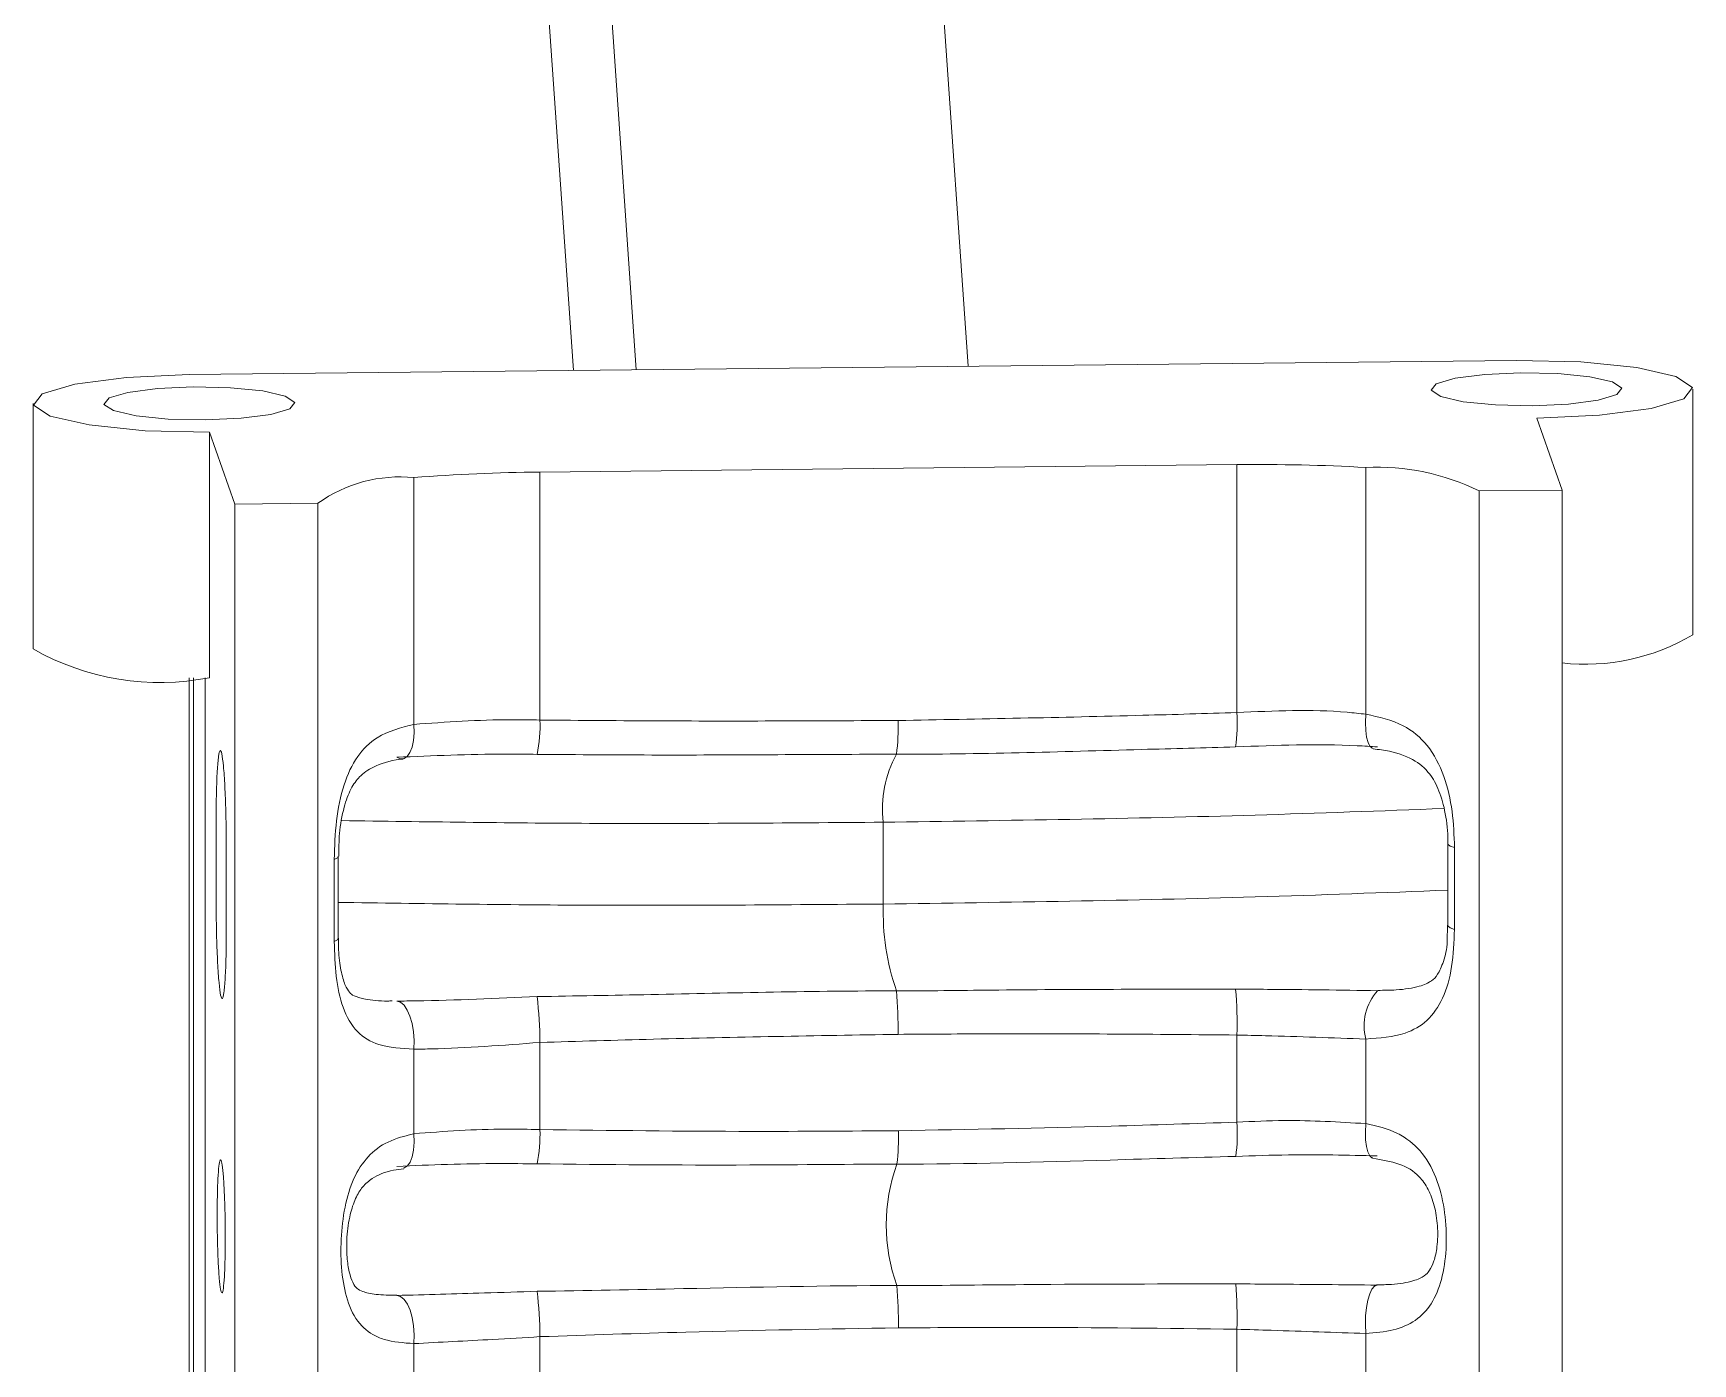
# Model space of a CAD drawing. Header units: millimetres. Extents: x 0 to 1189, y 0 to 841.
# Drawn here: x 293.448 to 297.442, y 564.15 to 567.352 of the extents above; entities that cross this region are included whole.
import ezdxf

# ---------------------------------------------------------------- set-up
doc = ezdxf.new("R2010")
doc.units = ezdxf.units.MM
doc.layers.get('0').update_dxf_attribs({"lineweight": 18})

msp = doc.modelspace()

# ---------------------------------------------------------------- linework, layer by layer
at = {"color": 7, "linetype": 'Continuous', "lineweight": 15}
for p, q in [((294.7485, 566.5403), (294.6606, 567.8085)), ((294.8118, 567.8101), (294.8998, 566.5419)), ((295.6103, 567.8186), (295.6983, 566.5504)), ((293.8239, 566.5304), (297.0179, 566.5644)), ((297.4423, 565.9042), (297.4423, 566.4951)), ((293.4483, 566.4611), (293.4483, 565.8702)), ((297.0668, 566.4257), (297.1279, 566.2524)), ((293.9338, 566.2185), (293.8727, 566.3918)), ((293.8727, 565.8009), (293.8727, 566.3918)), ((296.345, 566.3137), (294.6678, 566.2959)), ((296.345, 565.7169), (296.345, 566.3137)), ((294.3646, 565.6886), (294.3646, 566.2825)), ((294.6678, 565.699), (294.6678, 566.2959)), ((296.6553, 565.7129), (296.6553, 566.3069)), ((297.1279, 566.2524), (296.9282, 566.2503)), ((296.9282, 560.7354), (296.9282, 566.2503)), ((297.1279, 560.7375), (297.1279, 566.2524)), ((294.1335, 566.2206), (293.9338, 566.2185)), ((293.9338, 560.7035), (293.9338, 566.2185)), ((294.1335, 560.7057), (294.1335, 566.2206)), ((293.8239, 564.0684), (293.8239, 565.8009)), ((293.8343, 564.039), (293.8343, 565.8008)), ((293.8624, 565.8008), (293.8624, 563.9592)), ((293.8886, 565.2634), (293.8886, 565.4604)), ((295.4942, 565.4531), (295.4942, 565.2561)), ((296.8531, 565.4013), (296.8531, 565.2043)), ((293.9131, 565.3911), (293.9131, 565.1941)), ((294.1728, 565.1663), (294.1728, 565.3633)), ((294.1826, 565.3712), (294.1826, 565.3708)), ((294.1826, 565.1738), (294.1826, 565.3708)), ((296.8689, 565.3919), (296.8689, 565.1949)), ((296.8519, 565.205), (296.8512, 565.1669)), ((294.6678, 564.7133), (294.6678, 564.923)), ((296.345, 564.7311), (296.345, 564.9409)), ((296.6553, 564.7276), (296.6553, 564.9312)), ((294.3646, 564.7033), (294.3646, 564.9068)), ((294.3646, 563.7776), (294.3646, 564.1982)), ((294.6678, 563.7876), (294.6678, 564.2149)), ((296.345, 563.8054), (296.345, 564.2328)), ((296.6553, 563.8019), (296.6553, 564.2226))]:
    msp.add_line(p, q, dxfattribs=at)
for points in [[(297.0179, 566.5644), (297.1725, 566.5607), (297.3074, 566.5471), (297.4018, 566.5255), (297.4416, 566.4993), (297.4205, 566.4724), (297.3419, 566.449), (297.2177, 566.4326), (297.0668, 566.4257)], [(293.8239, 566.5304), (293.6729, 566.5236), (293.5487, 566.5071), (293.4701, 566.4837), (293.4491, 566.4569), (293.4888, 566.4307), (293.5833, 566.4091), (293.7181, 566.3954), (293.8727, 566.3918)], [(296.8128, 566.4926), (296.8249, 566.5081), (296.8701, 566.5215), (296.9415, 566.531), (297.0283, 566.5349), (297.1172, 566.5328), (297.1947, 566.525), (297.249, 566.5126), (297.2719, 566.4975), (297.2598, 566.4821), (297.2146, 566.4686), (297.1432, 566.4592), (297.0564, 566.4552), (296.9675, 566.4573), (296.8899, 566.4652), (296.8356, 566.4775), (296.8128, 566.4926)], [(293.6187, 566.4587), (293.6308, 566.4741), (293.676, 566.4876), (293.7475, 566.497), (293.8343, 566.501), (293.9232, 566.4989), (294.0007, 566.491), (294.055, 566.4786), (294.0779, 566.4636), (294.0658, 566.4481), (294.0206, 566.4347), (293.9491, 566.4252), (293.8624, 566.4213), (293.7734, 566.4234), (293.6959, 566.4312), (293.6416, 566.4436), (293.6187, 566.4587)], [(294.3646, 565.6886), (294.365, 565.6683), (294.3635, 565.6497), (294.3601, 565.6335), (294.3551, 565.6206), (294.3485, 565.6113), (294.3408, 565.6063), (294.3323, 565.6056), (294.3233, 565.6094)], [(294.3233, 565.0225), (294.3323, 565.0196), (294.3408, 565.0124), (294.3485, 565.0011), (294.3551, 564.9863), (294.3601, 564.9686), (294.3635, 564.9489), (294.365, 564.928), (294.3646, 564.9068)], [(296.6553, 564.2226), (296.6544, 564.2439), (296.6549, 564.2651), (296.6569, 564.2851), (296.6602, 564.3029), (296.6647, 564.3178), (296.6702, 564.3292), (296.6764, 564.3363), (296.6831, 564.339)], [(294.3235, 564.314), (294.3326, 564.3114), (294.3412, 564.3044), (294.349, 564.2932), (294.3555, 564.2784), (294.3606, 564.2607), (294.3638, 564.2408), (294.3652, 564.2196), (294.3646, 564.1982)]]:
    msp.add_lwpolyline(points, dxfattribs=at)
at = {"color": 8, "linetype": 'Continuous', "lineweight": 15}
for points in [[(296.6553, 565.7129), (296.6546, 565.6927), (296.6553, 565.6741), (296.6574, 565.658), (296.6608, 565.6451), (296.6653, 565.6359), (296.6708, 565.631), (296.6728, 565.6303)], [(296.8689, 565.3919), (296.8584, 565.3957), (296.8534, 565.3998), (296.8531, 565.4013)], [(294.1826, 565.3708), (294.1805, 565.3672), (294.1728, 565.3633)], [(296.8689, 565.1949), (296.8584, 565.1987), (296.8534, 565.2028), (296.8531, 565.2043)], [(294.1826, 565.1738), (294.1805, 565.1702), (294.1728, 565.1663)], [(296.6553, 564.7276), (296.6544, 564.7072), (296.6549, 564.6885), (296.6569, 564.6723), (296.6602, 564.6594), (296.6647, 564.6504), (296.6702, 564.6457), (296.6719, 564.6452)], [(294.3402, 564.6207), (294.3412, 564.6209), (294.349, 564.6258), (294.3555, 564.6349), (294.3606, 564.6479), (294.3638, 564.6641), (294.3652, 564.6829), (294.3646, 564.7033)]]:
    msp.add_lwpolyline(points, dxfattribs=at)
at = {"color": 7, "linetype": 'Continuous', "lineweight": 15}
for centre, radius, start, end in [((296.3969, 561.6192), 4.6948, 86.8447, 90.633), ((294.3308, 565.9463), 0.3379, 84.2544, 125.736), ((294.7078, 561.938), 4.358, 90.5265, 94.5169), ((296.6833, 565.7551), 0.5524, 63.6791, 92.9018), ((297.1841, 566.3381), 0.5049, 263.5983, 300.7535), ((293.7536, 566.4053), 0.616, 240.2924, 281.1528), ((295.9794, 565.6891), 0.3667, 351.3945, 4.3359), ((294.3351, 565.6844), 0.333, 348.2228, 2.5223), ((295.0568, 565.6805), 0.4733, 352.2384, 2.1121), ((295.7644, 565.4858), 0.2722, 151.2746, 186.8964), ((296.0736, 565.2366), 0.5797, 178.0684, 199.0822), ((294.4573, 564.9537), 1.0725, 359.4003, 4.9951), ((295.4629, 564.9715), 0.8827, 358.0139, 5.1828), ((296.779, 564.9629), 0.1277, 138.4308, 194.3901), ((293.6835, 564.9187), 0.9843, 0.2508, 6.6875), ((295.9471, 564.7025), 0.399, 352.2488, 4.1155), ((294.3112, 564.7011), 0.3568, 348.6433, 1.9624), ((295.0044, 564.6944), 0.5264, 352.9847, 1.7493), ((295.9312, 564.484), 0.4299, 160.1324, 199.8676), ((293.6383, 564.2057), 1.0296, 0.5115, 6.5975), ((294.4026, 564.2462), 1.128, 359.4876, 4.6673), ((295.4382, 564.2656), 0.9074, 357.9245, 4.8221)]:
    msp.add_arc(centre, radius, start, end, dxfattribs=at)
for points, knots in [([(295.5297, 565.6979), (295.7261, 565.7015), (295.9978, 565.7065), (296.2696, 565.7146), (296.345, 565.7169)], [0, 0, 0, 0, 0.5890945, 0.8155367, 0.8155367, 0.8155367, 0.8155367]), ([(296.345, 565.7169), (296.4348, 565.7211), (296.5405, 565.726), (296.6403, 565.7146), (296.6553, 565.7129)], [0, 0, 0, 0, 0.2640686, 0.3106748, 0.3106748, 0.3106748, 0.3106748]), ([(294.1728, 565.3633), (294.1738, 565.3944), (294.1757, 565.4555), (294.193, 565.5426), (294.2252, 565.6126), (294.2799, 565.6669), (294.3334, 565.6806), (294.3646, 565.6886)], [0, 0, 0, 0, 0.0868856, 0.1705083, 0.2470643, 0.3180695, 0.4175966, 0.4175966, 0.4175966, 0.4175966]), ([(294.3646, 565.6886), (294.4417, 565.6941), (294.5405, 565.7011), (294.6449, 565.6994), (294.6678, 565.699)], [0, 0, 0, 0, 0.2369874, 0.3034662, 0.3034662, 0.3034662, 0.3034662]), ([(294.6678, 565.699), (294.7657, 565.6982), (295.053, 565.6956), (295.3404, 565.697), (295.5297, 565.6979)], [0, 0, 0, 0, 0.2939117, 0.8619653, 0.8619653, 0.8619653, 0.8619653]), ([(296.6553, 565.7129), (296.6868, 565.7061), (296.7439, 565.6938), (296.8079, 565.6397), (296.8458, 565.5659), (296.8656, 565.4793), (296.8678, 565.421), (296.8689, 565.3919)], [0, 0, 0, 0, 0.0969297, 0.1760317, 0.2612387, 0.3448663, 0.4282458, 0.4282458, 0.4282458, 0.4282458]), ([(296.342, 565.6343), (296.2666, 565.6322), (295.9948, 565.6249), (295.723, 565.6166), (295.5257, 565.6166), (295.5257, 565.6166)], [0, 0, 0, 0, 0.2263488, 0.8164459, 0.8164578, 0.8164578, 0.8164578, 0.8164578]), ([(296.6835, 565.6345), (296.6672, 565.6355), (296.5544, 565.6425), (296.4399, 565.6381), (296.342, 565.6343)], [0, 0, 0, 0, 0.0493633, 0.3416632, 0.3416632, 0.3416632, 0.3416632]), ([(293.8886, 565.4604), (293.8888, 565.4822), (293.889, 565.5257), (293.8911, 565.5787), (293.8942, 565.6147), (293.8981, 565.6293), (293.9023, 565.621), (293.9063, 565.5907), (293.9097, 565.5418), (293.9121, 565.4798), (293.913, 565.4271), (293.913, 565.398), (293.9131, 565.3911)], [0, 0, 0, 0, 0.0431834, 0.0863653, 0.1295518, 0.1727357, 0.215918, 0.2591062, 0.3022857, 0.3454681, 0.3886516, 0.40219, 0.40219, 0.40219, 0.40219]), ([(294.1841, 565.3712), (294.184, 565.3894), (294.1838, 565.4293), (294.1945, 565.4872), (294.2122, 565.535), (294.2346, 565.5662), (294.2678, 565.5884), (294.3072, 565.6022), (294.3359, 565.6049), (294.3383, 565.6051)], [0, 0, 0, 0, 0.0454694, 0.099245, 0.1434826, 0.1868062, 0.2408129, 0.310644, 0.3169097, 0.3169097, 0.3169097, 0.3169097]), ([(294.6611, 565.6164), (294.6355, 565.6167), (294.5215, 565.6179), (294.4099, 565.6131), (294.3233, 565.6094)], [0, 0, 0, 0, 0.0756951, 0.337866, 0.337866, 0.337866, 0.337866]), ([(295.5257, 565.6166), (295.5257, 565.6166), (295.3354, 565.6166), (295.0477, 565.6134), (294.7593, 565.6157), (294.6611, 565.6164)], [0, 0, 0, 0, 0.0000119, 0.5702227, 0.8646359, 0.8646359, 0.8646359, 0.8646359]), ([(296.6728, 565.6294), (296.6796, 565.6288), (296.7132, 565.6258), (296.7631, 565.6098), (296.8033, 565.5808), (296.8306, 565.536), (296.8471, 565.4801), (296.853, 565.4331), (296.8528, 565.4067), (296.8528, 565.4012)], [0, 0, 0, 0, 0.0186448, 0.0921145, 0.1582026, 0.207853, 0.2585086, 0.3149221, 0.3293925, 0.3293925, 0.3293925, 0.3293925]), ([(293.9131, 565.1941), (293.9129, 565.1723), (293.9127, 565.1288), (293.9105, 565.0758), (293.9074, 565.0398), (293.9036, 565.0252), (293.8994, 565.0335), (293.8954, 565.0638), (293.892, 565.1127), (293.8896, 565.1747), (293.8887, 565.2274), (293.8886, 565.2565), (293.8886, 565.2634)], [0, 0, 0, 0, 0.0431834, 0.0863654, 0.129552, 0.172736, 0.2159184, 0.2591066, 0.3022862, 0.3454756, 0.3886592, 0.40219, 0.40219, 0.40219, 0.40219]), ([(296.8689, 565.1949), (296.8676, 565.1645), (296.8652, 565.1048), (296.844, 565.0287), (296.8065, 564.9736), (296.7452, 564.938), (296.6885, 564.9337), (296.6553, 564.9312)], [0, 0, 0, 0, 0.0814639, 0.159868, 0.2316426, 0.2982153, 0.3915233, 0.3915233, 0.3915233, 0.3915233]), ([(294.3646, 564.9068), (294.3349, 564.9085), (294.2811, 564.9115), (294.224, 564.9462), (294.1915, 565.0045), (294.1754, 565.0808), (294.1736, 565.1378), (294.1728, 565.1663)], [0, 0, 0, 0, 0.0848697, 0.1541283, 0.228732, 0.3019482, 0.3749323, 0.3749323, 0.3749323, 0.3749323]), ([(294.312, 565.0229), (294.3086, 565.0228), (294.2835, 565.0223), (294.2476, 565.0256), (294.2174, 565.0358), (294.2106, 565.0415), (294.1988, 565.0583), (294.188, 565.0964), (294.1829, 565.1367), (294.183, 565.1646), (294.1831, 565.1741)], [0, 0, 0, 0, 0.007033, 0.0510014, 0.0874756, 0.1233997, 0.1576548, 0.1894077, 0.2240861, 0.2420819, 0.2420819, 0.2420819, 0.2420819]), ([(296.8512, 565.1669), (296.8512, 565.1667), (296.8509, 565.1476), (296.8426, 565.1162), (296.8282, 565.0844), (296.8142, 565.0704), (296.7859, 565.0567), (296.7368, 565.0488), (296.6994, 565.0485), (296.6846, 565.0483)], [0, 0, 0, 0, 0.0004671, 0.0399816, 0.078315, 0.1144775, 0.157434, 0.205931, 0.2380501, 0.2380501, 0.2380501, 0.2380501]), ([(294.6611, 565.0334), (294.7523, 565.0349), (295.0407, 565.0399), (295.3284, 565.0471), (295.5257, 565.0471), (295.5257, 565.0471)], [0, 0, 0, 0, 0.2734989, 0.8647331, 0.864745, 0.864745, 0.864745, 0.864745]), ([(295.5257, 565.0471), (295.5257, 565.0471), (295.602, 565.0471), (295.874, 565.051), (296.146, 565.0511), (296.342, 565.0512)], [0, 0, 0, 0, 0.0000119, 0.2280329, 0.8162616, 0.8162616, 0.8162616, 0.8162616]), ([(296.342, 565.0512), (296.3675, 565.0511), (296.4812, 565.0506), (296.5951, 565.0489), (296.6835, 565.0476)], [0, 0, 0, 0, 0.0765261, 0.3415202, 0.3415202, 0.3415202, 0.3415202]), ([(294.3233, 565.0225), (294.3392, 565.0227), (294.4491, 565.0239), (294.5633, 565.029), (294.6611, 565.0334)], [0, 0, 0, 0, 0.0488223, 0.3379331, 0.3379331, 0.3379331, 0.3379331]), ([(294.6678, 564.923), (294.5789, 564.9163), (294.4743, 564.9084), (294.3789, 564.907), (294.3646, 564.9068)], [0, 0, 0, 0, 0.2580917, 0.3036467, 0.3036467, 0.3036467, 0.3036467]), ([(295.5297, 564.9425), (295.3334, 564.9392), (295.0461, 564.9344), (294.7588, 564.9258), (294.6678, 564.923)], [0, 0, 0, 0, 0.589095, 0.8621829, 0.8621829, 0.8621829, 0.8621829]), ([(296.345, 564.9409), (296.1491, 564.9426), (295.8774, 564.945), (295.6056, 564.943), (295.5297, 564.9425)], [0, 0, 0, 0, 0.5878219, 0.8153243, 0.8153243, 0.8153243, 0.8153243]), ([(296.6553, 564.9312), (296.5752, 564.9341), (296.4726, 564.9379), (296.368, 564.9404), (296.345, 564.9409)], [0, 0, 0, 0, 0.2424173, 0.3104305, 0.3104305, 0.3104305, 0.3104305]), ([(295.5306, 564.7105), (295.7011, 564.7137), (295.9726, 564.7187), (296.2441, 564.7278), (296.345, 564.7311)], [0, 0, 0, 0, 0.5117267, 0.8147187, 0.8147187, 0.8147187, 0.8147187]), ([(296.345, 564.7311), (296.3833, 564.7329), (296.4883, 564.7378), (296.5904, 564.7316), (296.6553, 564.7276)], [0, 0, 0, 0, 0.1132156, 0.3105142, 0.3105142, 0.3105142, 0.3105142]), ([(296.6553, 564.7276), (296.682, 564.7217), (296.7146, 564.7144), (296.7619, 564.6872), (296.8011, 564.6502), (296.8332, 564.5814), (296.8485, 564.5032), (296.8505, 564.4249), (296.8401, 564.3524), (296.816, 564.2928), (296.7765, 564.2512), (296.7221, 564.2281), (296.6781, 564.2245), (296.6553, 564.2226)], [0, 0, 0, 0, 0.0789689, 0.0967809, 0.1649472, 0.2386534, 0.3101961, 0.3825454, 0.454512, 0.522616, 0.5859578, 0.6492977, 0.7167865, 0.7167865, 0.7167865, 0.7167865]), ([(294.3646, 564.1982), (294.3394, 564.2), (294.3086, 564.2022), (294.2651, 564.2183), (294.23, 564.244), (294.2023, 564.3004), (294.1894, 564.3716), (294.1878, 564.4489), (294.1964, 564.5263), (294.2171, 564.596), (294.252, 564.6506), (294.3014, 564.6875), (294.3431, 564.6979), (294.3646, 564.7033)], [0, 0, 0, 0, 0.0764035, 0.0936341, 0.1595796, 0.2308833, 0.3000982, 0.3700851, 0.4397103, 0.5056023, 0.5668735, 0.6281515, 0.6934351, 0.6934351, 0.6934351, 0.6934351]), ([(294.3646, 564.7033), (294.4371, 564.7088), (294.5357, 564.7163), (294.6402, 564.7139), (294.6678, 564.7133)], [0, 0, 0, 0, 0.2232947, 0.3034923, 0.3034923, 0.3034923, 0.3034923]), ([(294.6678, 564.7133), (294.8379, 564.7112), (295.1254, 564.7077), (295.4131, 564.7097), (295.5306, 564.7105)], [0, 0, 0, 0, 0.5103599, 0.862843, 0.862843, 0.862843, 0.862843]), ([(293.9008, 564.3227), (293.9003, 564.3247), (293.8987, 564.3307), (293.896, 564.3535), (293.8934, 564.3943), (293.8916, 564.445), (293.8909, 564.4997), (293.8913, 564.5522), (293.8927, 564.5966), (293.8951, 564.6279), (293.8976, 564.64), (293.9003, 564.6409), (293.9031, 564.6304), (293.9062, 564.6009), (293.9087, 564.5577), (293.9103, 564.5058), (293.9108, 564.4511), (293.9102, 564.3997), (293.9086, 564.3572), (293.9061, 564.329), (293.9033, 564.3182), (293.9015, 564.3215), (293.9008, 564.3227)], [0, 0, 0, 0, 0.017095, 0.0516507, 0.0862075, 0.1207697, 0.1553286, 0.189887, 0.2244444, 0.2589985, 0.2935551, 0.3106507, 0.3452094, 0.3797634, 0.4143219, 0.4488856, 0.4834427, 0.5180012, 0.5525567, 0.5871151, 0.6216741, 0.6437948, 0.6437948, 0.6437948, 0.6437948]), ([(296.3424, 564.6487), (296.2416, 564.6458), (295.97, 564.6382), (295.6983, 564.6301), (295.5269, 564.6301), (295.5269, 564.6301)], [0, 0, 0, 0, 0.3029374, 0.8157454, 0.8157573, 0.8157573, 0.8157573, 0.8157573]), ([(296.6831, 564.6499), (296.6118, 564.6516), (296.4983, 564.6544), (296.3848, 564.6502), (296.3424, 564.6487)], [0, 0, 0, 0, 0.2136212, 0.3407097, 0.3407097, 0.3407097, 0.3407097]), ([(296.6716, 564.6444), (296.694, 564.6405), (296.7396, 564.6327), (296.7802, 564.6076), (296.8061, 564.5717), (296.8217, 564.5293), (296.8293, 564.4804), (296.8282, 564.4332), (296.82, 564.3952), (296.8081, 564.372), (296.7968, 564.3605), (296.7705, 564.3477), (296.7264, 564.3403), (296.6935, 564.3399), (296.6815, 564.3397)], [0, 0, 0, 0, 0.057261, 0.1168775, 0.1541291, 0.1889297, 0.2275897, 0.2691014, 0.302291, 0.3355954, 0.371378, 0.4161105, 0.468265, 0.4980463, 0.4980463, 0.4980463, 0.4980463]), ([(294.3237, 564.3144), (294.3061, 564.3146), (294.2727, 564.3152), (294.2391, 564.3233), (294.2268, 564.331), (294.219, 564.3395), (294.2083, 564.3693), (294.2027, 564.4078), (294.2023, 564.4562), (294.2093, 564.5064), (294.2234, 564.5489), (294.2415, 564.5779), (294.2667, 564.5991), (294.3005, 564.6144), (294.3319, 564.6181), (294.3404, 564.6191)], [0, 0, 0, 0, 0.0435187, 0.0822023, 0.1178342, 0.1597542, 0.1891029, 0.2190869, 0.2549336, 0.2946071, 0.3260997, 0.3573229, 0.3929748, 0.447033, 0.4670554, 0.4670554, 0.4670554, 0.4670554]), ([(294.661, 564.6308), (294.6302, 564.6312), (294.5165, 564.6328), (294.4049, 564.6282), (294.3235, 564.6248)], [0, 0, 0, 0, 0.0914319, 0.3376224, 0.3376224, 0.3376224, 0.3376224]), ([(295.5269, 564.6301), (295.5269, 564.6301), (295.4212, 564.6301), (295.1126, 564.6263), (294.8287, 564.6292), (294.661, 564.6308)], [0, 0, 0, 0, 0.0000133, 0.3541659, 0.8659164, 0.8659164, 0.8659164, 0.8659164]), ([(294.3235, 564.314), (294.3934, 564.316), (294.5048, 564.3192), (294.6186, 564.3227), (294.661, 564.324)], [0, 0, 0, 0, 0.2117109, 0.3376613, 0.3376613, 0.3376613, 0.3376613]), ([(294.661, 564.324), (294.7784, 564.3261), (295.0673, 564.3311), (295.3554, 564.3379), (295.5269, 564.3379), (295.5269, 564.3379)], [0, 0, 0, 0, 0.3520788, 0.8660085, 0.8660204, 0.8660204, 0.8660204, 0.8660204]), ([(295.5269, 564.3379), (295.5269, 564.3379), (295.6181, 564.3379), (295.9087, 564.3416), (296.1754, 564.3418), (296.3424, 564.3419)], [0, 0, 0, 0, 0.0000133, 0.3048938, 0.8155384, 0.8155384, 0.8155384, 0.8155384]), ([(296.3424, 564.3419), (296.3731, 564.3417), (296.4865, 564.341), (296.6002, 564.3399), (296.6831, 564.339)], [0, 0, 0, 0, 0.0922593, 0.3406411, 0.3406411, 0.3406411, 0.3406411]), ([(295.5306, 564.2361), (295.3601, 564.2332), (295.0724, 564.2285), (294.7848, 564.2188), (294.6678, 564.2149)], [0, 0, 0, 0, 0.5117254, 0.8630933, 0.8630933, 0.8630933, 0.8630933]), ([(296.345, 564.2328), (296.1749, 564.2348), (295.9035, 564.2381), (295.632, 564.2366), (295.5306, 564.2361)], [0, 0, 0, 0, 0.5103581, 0.8144689, 0.8144689, 0.8144689, 0.8144689]), ([(294.6678, 564.2149), (294.6297, 564.2127), (294.5251, 564.2065), (294.427, 564.2015), (294.3646, 564.1982)], [0, 0, 0, 0, 0.1107022, 0.3036212, 0.3036212, 0.3036212, 0.3036212]), ([(296.6553, 564.2226), (296.5799, 564.2251), (296.4775, 564.2286), (296.3727, 564.2319), (296.345, 564.2328)], [0, 0, 0, 0, 0.2283983, 0.3104421, 0.3104421, 0.3104421, 0.3104421])]:
    msp.add_open_spline(points, degree=3, knots=knots, dxfattribs=at)
at = {"color": 8, "linetype": 'Continuous', "lineweight": 15}
for points, knots in [([(295.4942, 565.4531), (295.7937, 565.4573), (296.2477, 565.4637), (296.6925, 565.4804), (296.8437, 565.4861)], [0, 0, 0, 0, 0.890906, 1.349985, 1.349985, 1.349985, 1.349985]), ([(294.191, 565.457), (294.3895, 565.4541), (294.8233, 565.4477), (295.2583, 565.4512), (295.4942, 565.4531)], [0, 0, 0, 0, 0.596398, 1.303253, 1.303253, 1.303253, 1.303253]), ([(295.4942, 565.2561), (295.7937, 565.2604), (296.2508, 565.2668), (296.6987, 565.2836), (296.8531, 565.2894)], [0, 0, 0, 0, 0.890853, 1.359333, 1.359333, 1.359333, 1.359333]), ([(294.1826, 565.2601), (294.3839, 565.2572), (294.8205, 565.2507), (295.2583, 565.2543), (295.4942, 565.2561)], [0, 0, 0, 0, 0.604783, 1.311634, 1.311634, 1.311634, 1.311634])]:
    msp.add_open_spline(points, degree=3, knots=knots, dxfattribs=at)

doc.saveas('drawing.dxf')
